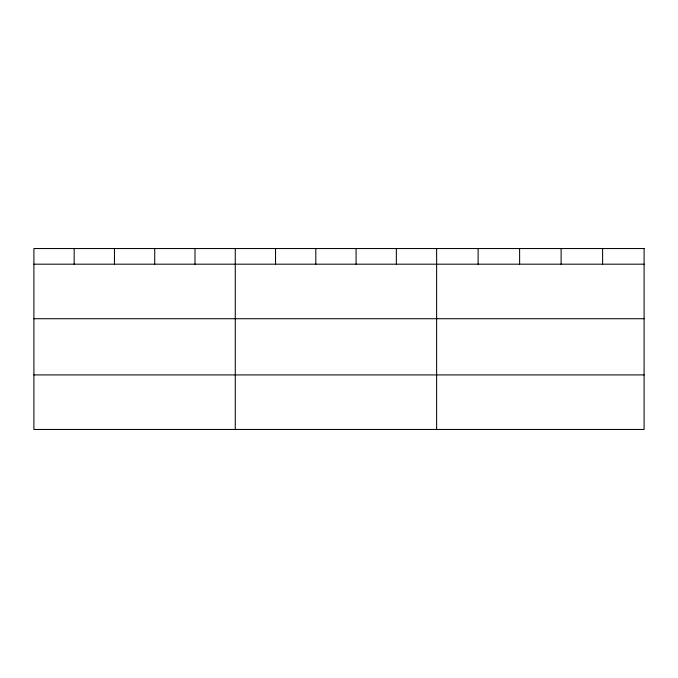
<?xml version="1.0" encoding="UTF-8"?>
<svg xmlns="http://www.w3.org/2000/svg" width="678" height="678" viewBox="0 0 678 678"><rect width="100%" height="100%" fill="white"/><g stroke="black" fill="none" stroke-linecap="round" stroke-linejoin="round"><path stroke-width="1.02" d="M33.9 264.183L644.1 264.183M33.9 318.719L644.1 318.719M33.9 374.917L644.1 374.917M602.606 248.546L602.606 264.183M561.113 248.546L561.113 264.183M519.619 248.546L519.619 264.183M478.126 248.546L478.126 264.183M436.632 248.546L436.632 429.454M396.359 248.546L396.359 264.183M356.086 248.546L356.086 264.183M315.812 248.546L315.812 264.183M275.539 248.546L275.539 264.183M235.266 248.546L235.266 429.454M194.993 248.546L194.993 264.183M154.72 248.546L154.72 264.183M114.446 248.546L114.446 264.183M74.173 248.546L74.173 264.183M644.1 248.546L33.9 248.546L33.9 429.454L644.1 429.454L644.1 248.546"/></g></svg>
